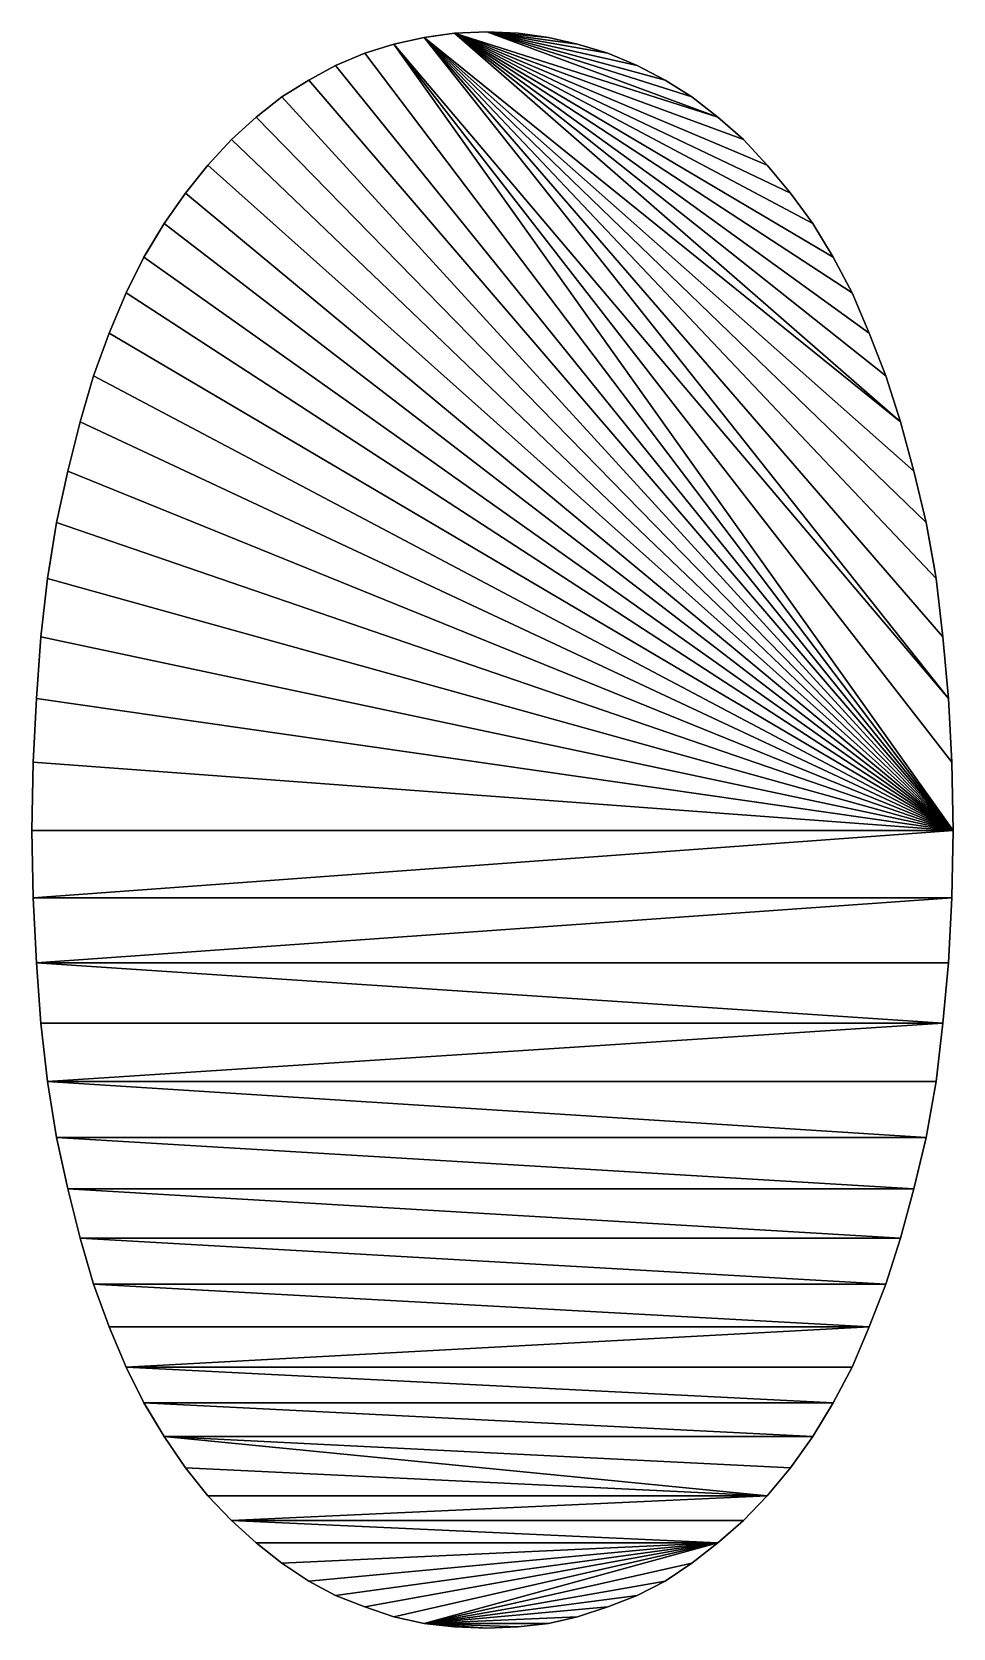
# Model space of a CAD drawing. Extents: x -29.1 to 29.1, y -25 to 25.
# Drawn here: x -5.99 to -5.168, y 9.294 to 10.719 of the extents above; entities that cross this region are included whole.
import ezdxf

# ---------------------------------------------------------------- set-up
doc = ezdxf.new("R2010")
doc.units = 0
doc.header["$MEASUREMENT"] = 0
doc.layers.add('ConstrLine', color=7, linetype='Continuous')
doc.layers.add('ObjLayer', color=2, linetype='Continuous')

msp = doc.modelspace()

# ---------------------------------------------------------------- linework, layer by layer
at = {"layer": 'ConstrLine'}
for points in [[(-5.613, 10.718, 5), (-5.64, 10.714, 5), (-5.215, 10.371, 5)], [(-5.64, 10.714, 5), (-5.613, 10.718, 5), (-5.632, 10.7152, 4)], [(-5.613, 10.718, 4), (-5.632, 10.7152, 4), (-5.613, 10.718, 5)], [(-5.613, 10.718, 5), (-5.378, 10.643, 5), (-5.584, 10.719, 5)], [(-5.584, 10.719, 5), (-5.584, 10.719, 4), (-5.613, 10.718, 5)], [(-5.613, 10.718, 4), (-5.613, 10.718, 5), (-5.584, 10.719, 4)], [(-5.258, 10.486, 5), (-5.275, 10.518, 5), (-5.613, 10.718, 5)], [(-5.313, 10.575, 5), (-5.613, 10.718, 5), (-5.293, 10.548, 5)], [(-5.334, 10.6, 5), (-5.613, 10.718, 5), (-5.313, 10.575, 5)], [(-5.275, 10.518, 5), (-5.293, 10.548, 5), (-5.613, 10.718, 5)], [(-5.355, 10.623, 5), (-5.613, 10.718, 5), (-5.334, 10.6, 5)], [(-5.378, 10.643, 5), (-5.613, 10.718, 5), (-5.355, 10.623, 5)], [(-5.215, 10.371, 5), (-5.228, 10.412, 5), (-5.613, 10.718, 5)], [(-5.243, 10.45, 5), (-5.613, 10.718, 5), (-5.228, 10.412, 5)], [(-5.258, 10.486, 5), (-5.613, 10.718, 5), (-5.243, 10.45, 5)], [(-5.401, 10.661, 5), (-5.584, 10.719, 5), (-5.378, 10.643, 5)], [(-5.584, 10.719, 5), (-5.401, 10.661, 5), (-5.425, 10.676, 5)], [(-5.584, 10.719, 5), (-5.425, 10.676, 5), (-5.45, 10.689, 5)], [(-5.584, 10.719, 5), (-5.45, 10.689, 5), (-5.476, 10.7, 5)], [(-5.584, 10.719, 5), (-5.476, 10.7, 5), (-5.503, 10.708, 5)], [(-5.584, 10.719, 5), (-5.503, 10.708, 5), (-5.529, 10.714, 5)], [(-5.584, 10.719, 5), (-5.529, 10.714, 5), (-5.556, 10.718, 5)], [(-5.556, 10.718, 5), (-5.556, 10.718, 4), (-5.584, 10.719, 5)], [(-5.584, 10.719, 4), (-5.584, 10.719, 5), (-5.556, 10.718, 4)], [(-5.529, 10.714, 5), (-5.529, 10.714, 4), (-5.556, 10.718, 5)], [(-5.556, 10.718, 4), (-5.556, 10.718, 5), (-5.529, 10.714, 4)], [(-5.667, 10.708, 5), (-5.693, 10.7, 5), (-5.168, 10.006, 5)], [(-5.667, 10.708, 4), (-5.693, 10.7, 4), (-5.667, 10.708, 5)], [(-5.693, 10.7, 5), (-5.667, 10.708, 5), (-5.693, 10.7, 4)], [(-5.64, 10.714, 5), (-5.667, 10.708, 5), (-5.172, 10.124, 5)], [(-5.667, 10.708, 4), (-5.667, 10.708, 5), (-5.64, 10.714, 5)], [(-5.667, 10.708, 4), (-5.64, 10.714, 5), (-5.64, 10.714, 4)], [(-5.168, 10.006, 5), (-5.169, 10.067, 5), (-5.667, 10.708, 5)], [(-5.169, 10.067, 5), (-5.172, 10.124, 5), (-5.667, 10.708, 5)], [(-5.632, 10.7152, 4), (-5.64, 10.714, 4), (-5.64, 10.714, 5)], [(-5.203, 10.327, 5), (-5.215, 10.371, 5), (-5.64, 10.714, 5)], [(-5.172, 10.124, 5), (-5.177, 10.179, 5), (-5.64, 10.714, 5)], [(-5.177, 10.179, 5), (-5.183, 10.231, 5), (-5.64, 10.714, 5)], [(-5.183, 10.231, 5), (-5.192, 10.281, 5), (-5.64, 10.714, 5)], [(-5.192, 10.281, 5), (-5.203, 10.327, 5), (-5.64, 10.714, 5)], [(-5.529, 10.714, 4), (-5.529, 10.714, 5), (-5.503, 10.708, 5)], [(-5.529, 10.714, 4), (-5.503, 10.708, 5), (-5.503, 10.708, 4)], [(-5.503, 10.708, 4), (-5.503, 10.708, 5), (-5.476, 10.7, 5)], [(-5.476, 10.7, 4), (-5.503, 10.708, 4), (-5.476, 10.7, 5)], [(-5.743, 10.676, 5), (-5.168, 10.006, 5), (-5.719, 10.689, 5)], [(-5.719, 10.689, 4), (-5.743, 10.676, 5), (-5.719, 10.689, 5)], [(-5.743, 10.676, 4), (-5.743, 10.676, 5), (-5.719, 10.689, 4)], [(-5.719, 10.689, 5), (-5.168, 10.006, 5), (-5.693, 10.7, 5)], [(-5.693, 10.7, 5), (-5.693, 10.7, 4), (-5.719, 10.689, 5)], [(-5.719, 10.689, 4), (-5.719, 10.689, 5), (-5.693, 10.7, 4)], [(-5.476, 10.7, 5), (-5.45, 10.689, 5), (-5.45, 10.689, 4)], [(-5.476, 10.7, 5), (-5.45, 10.689, 4), (-5.476, 10.7, 4)], [(-5.425, 10.676, 5), (-5.425, 10.676, 4), (-5.45, 10.689, 5)], [(-5.45, 10.689, 4), (-5.45, 10.689, 5), (-5.425, 10.676, 4)], [(-5.767, 10.661, 5), (-5.168, 10.006, 5), (-5.743, 10.676, 5)], [(-5.767, 10.661, 4), (-5.767, 10.661, 5), (-5.743, 10.676, 5)], [(-5.767, 10.661, 4), (-5.743, 10.676, 5), (-5.743, 10.676, 4)], [(-5.425, 10.676, 4), (-5.425, 10.676, 5), (-5.401, 10.661, 5)], [(-5.425, 10.676, 4), (-5.401, 10.661, 5), (-5.401, 10.661, 4)], [(-5.79, 10.643, 5), (-5.168, 10.006, 5), (-5.767, 10.661, 5)], [(-5.767, 10.661, 5), (-5.767, 10.661, 4), (-5.79, 10.643, 5)], [(-5.79, 10.643, 4), (-5.79, 10.643, 5), (-5.767, 10.661, 4)], [(-5.401, 10.661, 4), (-5.401, 10.661, 5), (-5.378, 10.643, 5)], [(-5.378, 10.643, 4), (-5.401, 10.661, 4), (-5.378, 10.643, 5)], [(-5.812, 10.623, 5), (-5.168, 10.006, 5), (-5.79, 10.643, 5)], [(-5.812, 10.623, 4), (-5.812, 10.623, 5), (-5.79, 10.643, 5)], [(-5.812, 10.623, 4), (-5.79, 10.643, 5), (-5.79, 10.643, 4)], [(-5.355, 10.623, 5), (-5.376, 10.6413, 4), (-5.378, 10.643, 5)], [(-5.378, 10.643, 4), (-5.378, 10.643, 5), (-5.376, 10.6413, 4)], [(-5.355, 10.623, 4), (-5.376, 10.6413, 4), (-5.355, 10.623, 5)], [(-5.833, 10.6, 5), (-5.168, 10.006, 5), (-5.812, 10.623, 5)], [(-5.833, 10.6, 4), (-5.833, 10.6, 5), (-5.812, 10.623, 5)], [(-5.812, 10.623, 4), (-5.833, 10.6, 4), (-5.812, 10.623, 5)], [(-5.334, 10.6, 5), (-5.334, 10.6, 4), (-5.355, 10.623, 5)], [(-5.355, 10.623, 4), (-5.355, 10.623, 5), (-5.334, 10.6, 4)], [(-5.853, 10.575, 5), (-5.168, 10.006, 5), (-5.833, 10.6, 5)], [(-5.833, 10.6, 4), (-5.853, 10.575, 5), (-5.833, 10.6, 5)], [(-5.853, 10.575, 5), (-5.833, 10.6, 4), (-5.853, 10.575, 4)], [(-5.313, 10.575, 5), (-5.313, 10.575, 4), (-5.334, 10.6, 5)], [(-5.334, 10.6, 4), (-5.334, 10.6, 5), (-5.313, 10.575, 4)], [(-5.872, 10.548, 5), (-5.168, 10.006, 5), (-5.853, 10.575, 5)], [(-5.853, 10.575, 4), (-5.872, 10.548, 4), (-5.872, 10.548, 5)], [(-5.853, 10.575, 4), (-5.872, 10.548, 5), (-5.853, 10.575, 5)], [(-5.293, 10.548, 5), (-5.293, 10.548, 4), (-5.313, 10.575, 5)], [(-5.313, 10.575, 4), (-5.313, 10.575, 5), (-5.293, 10.548, 4)], [(-5.89, 10.518, 5), (-5.168, 10.006, 5), (-5.872, 10.548, 5)], [(-5.872, 10.548, 5), (-5.888, 10.5213, 4), (-5.89, 10.518, 5)], [(-5.872, 10.548, 4), (-5.888, 10.5213, 4), (-5.872, 10.548, 5)], [(-5.293, 10.548, 5), (-5.275, 10.518, 5), (-5.275, 10.518, 4)], [(-5.293, 10.548, 4), (-5.293, 10.548, 5), (-5.275, 10.518, 4)], [(-5.906, 10.486, 5), (-5.168, 10.006, 5), (-5.89, 10.518, 5)], [(-5.906, 10.486, 5), (-5.89, 10.518, 5), (-5.906, 10.486, 4)], [(-5.89, 10.518, 4), (-5.906, 10.486, 4), (-5.89, 10.518, 5)], [(-5.89, 10.518, 4), (-5.89, 10.518, 5), (-5.888, 10.5213, 4)], [(-5.275, 10.518, 4), (-5.275, 10.518, 5), (-5.258, 10.486, 5)], [(-5.258, 10.486, 5), (-5.258, 10.486, 4), (-5.275, 10.518, 4)], [(-5.921, 10.45, 5), (-5.168, 10.006, 5), (-5.906, 10.486, 5)], [(-5.906, 10.486, 5), (-5.906, 10.486, 4), (-5.921, 10.45, 5)], [(-5.921, 10.45, 4), (-5.921, 10.45, 5), (-5.906, 10.486, 4)], [(-5.243, 10.45, 4), (-5.258, 10.486, 4), (-5.243, 10.45, 5)], [(-5.258, 10.486, 5), (-5.243, 10.45, 5), (-5.258, 10.486, 4)], [(-5.935, 10.412, 5), (-5.168, 10.006, 5), (-5.921, 10.45, 5)], [(-5.921, 10.45, 4), (-5.935, 10.412, 5), (-5.921, 10.45, 5)], [(-5.921, 10.45, 4), (-5.935, 10.412, 4), (-5.935, 10.412, 5)], [(-5.228, 10.412, 5), (-5.228, 10.412, 4), (-5.243, 10.45, 5)], [(-5.243, 10.45, 4), (-5.243, 10.45, 5), (-5.228, 10.412, 4)], [(-5.947, 10.371, 5), (-5.168, 10.006, 5), (-5.935, 10.412, 5)], [(-5.935, 10.412, 4), (-5.947, 10.371, 5), (-5.935, 10.412, 5)], [(-5.947, 10.371, 5), (-5.935, 10.412, 4), (-5.947, 10.371, 4)], [(-5.215, 10.371, 5), (-5.215, 10.371, 4), (-5.228, 10.412, 5)], [(-5.228, 10.412, 5), (-5.215, 10.371, 4), (-5.228, 10.412, 4)], [(-5.958, 10.327, 5), (-5.168, 10.006, 5), (-5.947, 10.371, 5)], [(-5.958, 10.327, 5), (-5.947, 10.371, 5), (-5.958, 10.327, 4)], [(-5.947, 10.371, 4), (-5.958, 10.327, 4), (-5.947, 10.371, 5)], [(-5.203, 10.327, 5), (-5.203, 10.327, 4), (-5.215, 10.371, 5)], [(-5.215, 10.371, 4), (-5.215, 10.371, 5), (-5.203, 10.327, 4)], [(-5.968, 10.281, 5), (-5.168, 10.006, 5), (-5.958, 10.327, 5)], [(-5.958, 10.327, 4), (-5.968, 10.281, 5), (-5.958, 10.327, 5)], [(-5.968, 10.281, 5), (-5.958, 10.327, 4), (-5.968, 10.281, 4)], [(-5.203, 10.327, 4), (-5.203, 10.327, 5), (-5.192, 10.281, 5)], [(-5.192, 10.281, 5), (-5.192, 10.281, 4), (-5.203, 10.327, 4)], [(-5.976, 10.231, 5), (-5.168, 10.006, 5), (-5.968, 10.281, 5)], [(-5.968, 10.281, 5), (-5.9746, 10.24, 4), (-5.976, 10.231, 5)], [(-5.968, 10.281, 4), (-5.9746, 10.24, 4), (-5.968, 10.281, 5)], [(-5.1846, 10.24, 4), (-5.192, 10.281, 4), (-5.192, 10.281, 5)], [(-5.183, 10.231, 5), (-5.1846, 10.24, 4), (-5.192, 10.281, 5)], [(-5.976, 10.231, 4), (-5.976, 10.231, 5), (-5.9746, 10.24, 4)], [(-5.183, 10.231, 4), (-5.1846, 10.24, 4), (-5.183, 10.231, 5)], [(-5.982, 10.179, 5), (-5.168, 10.006, 5), (-5.976, 10.231, 5)], [(-5.976, 10.231, 4), (-5.982, 10.179, 4), (-5.982, 10.179, 5)], [(-5.976, 10.231, 4), (-5.982, 10.179, 5), (-5.976, 10.231, 5)], [(-5.183, 10.231, 4), (-5.183, 10.231, 5), (-5.177, 10.179, 5)], [(-5.183, 10.231, 4), (-5.177, 10.179, 5), (-5.177, 10.179, 4)], [(-5.986, 10.124, 5), (-5.168, 10.006, 5), (-5.982, 10.179, 5)], [(-5.982, 10.179, 4), (-5.986, 10.124, 4), (-5.986, 10.124, 5)], [(-5.982, 10.179, 4), (-5.986, 10.124, 5), (-5.982, 10.179, 5)], [(-5.177, 10.179, 4), (-5.177, 10.179, 5), (-5.172, 10.124, 5)], [(-5.177, 10.179, 4), (-5.172, 10.124, 5), (-5.172, 10.124, 4)], [(-5.989, 10.067, 5), (-5.168, 10.006, 5), (-5.986, 10.124, 5)], [(-5.986, 10.124, 4), (-5.989, 10.067, 4), (-5.989, 10.067, 5)], [(-5.986, 10.124, 4), (-5.989, 10.067, 5), (-5.986, 10.124, 5)], [(-5.172, 10.124, 4), (-5.172, 10.124, 5), (-5.169, 10.067, 5)], [(-5.172, 10.124, 4), (-5.169, 10.067, 5), (-5.169, 10.067, 4)], [(-5.99, 10.006, 5), (-5.168, 10.006, 5), (-5.989, 10.067, 5)], [(-5.989, 10.067, 4), (-5.99, 10.006, 4), (-5.99, 10.006, 5)], [(-5.989, 10.067, 4), (-5.99, 10.006, 5), (-5.989, 10.067, 5)], [(-5.169, 10.067, 4), (-5.169, 10.067, 5), (-5.168, 10.006, 5)], [(-5.169, 10.067, 4), (-5.168, 10.006, 5), (-5.168, 10.006, 4)], [(-5.989, 9.946, 5), (-5.168, 10.006, 5), (-5.99, 10.006, 5)], [(-5.99, 10.006, 4), (-5.989, 9.946, 4), (-5.989, 9.946, 5)], [(-5.99, 10.006, 4), (-5.989, 9.946, 5), (-5.99, 10.006, 5)], [(-5.168, 10.006, 5), (-5.989, 9.946, 5), (-5.169, 9.946, 5)], [(-5.168, 10.006, 4), (-5.168, 10.006, 5), (-5.169, 9.946, 5)], [(-5.168, 10.006, 4), (-5.169, 9.946, 5), (-5.169, 9.946, 4)], [(-5.986, 9.888, 5), (-5.169, 9.946, 5), (-5.989, 9.946, 5)], [(-5.989, 9.946, 5), (-5.989, 9.946, 4), (-5.986, 9.888, 4)], [(-5.989, 9.946, 5), (-5.986, 9.888, 4), (-5.986, 9.888, 5)], [(-5.169, 9.946, 5), (-5.986, 9.888, 5), (-5.172, 9.888, 5)], [(-5.169, 9.946, 4), (-5.169, 9.946, 5), (-5.172, 9.888, 5)], [(-5.169, 9.946, 4), (-5.172, 9.888, 5), (-5.172, 9.888, 4)], [(-5.982, 9.834, 5), (-5.177, 9.834, 5), (-5.986, 9.888, 5)], [(-5.172, 9.888, 5), (-5.986, 9.888, 5), (-5.177, 9.834, 5)], [(-5.986, 9.888, 4), (-5.982, 9.834, 4), (-5.982, 9.834, 5)], [(-5.986, 9.888, 4), (-5.982, 9.834, 5), (-5.986, 9.888, 5)], [(-5.172, 9.888, 4), (-5.172, 9.888, 5), (-5.177, 9.834, 5)], [(-5.172, 9.888, 4), (-5.177, 9.834, 5), (-5.177, 9.834, 4)], [(-5.976, 9.782, 5), (-5.177, 9.834, 5), (-5.982, 9.834, 5)], [(-5.982, 9.834, 4), (-5.976, 9.782, 4), (-5.976, 9.782, 5)], [(-5.982, 9.834, 4), (-5.976, 9.782, 5), (-5.982, 9.834, 5)], [(-5.177, 9.834, 5), (-5.976, 9.782, 5), (-5.183, 9.782, 5)], [(-5.177, 9.834, 4), (-5.177, 9.834, 5), (-5.183, 9.782, 5)], [(-5.177, 9.834, 4), (-5.183, 9.782, 5), (-5.183, 9.782, 4)], [(-5.968, 9.732, 5), (-5.192, 9.732, 5), (-5.976, 9.782, 5)], [(-5.183, 9.782, 5), (-5.976, 9.782, 5), (-5.192, 9.732, 5)], [(-5.976, 9.782, 4), (-5.968, 9.732, 4), (-5.968, 9.732, 5)], [(-5.976, 9.782, 4), (-5.968, 9.732, 5), (-5.976, 9.782, 5)], [(-5.183, 9.782, 4), (-5.183, 9.782, 5), (-5.192, 9.732, 5)], [(-5.183, 9.782, 4), (-5.192, 9.732, 5), (-5.192, 9.732, 4)], [(-5.958, 9.686, 5), (-5.203, 9.686, 5), (-5.968, 9.732, 5)], [(-5.192, 9.732, 5), (-5.968, 9.732, 5), (-5.203, 9.686, 5)], [(-5.958, 9.686, 5), (-5.968, 9.732, 5), (-5.9671, 9.728, 4)], [(-5.968, 9.732, 4), (-5.9671, 9.728, 4), (-5.968, 9.732, 5)], [(-5.9671, 9.728, 4), (-5.958, 9.686, 4), (-5.958, 9.686, 5)], [(-5.203, 9.686, 5), (-5.193, 9.728, 4), (-5.192, 9.732, 5)], [(-5.203, 9.686, 4), (-5.193, 9.728, 4), (-5.203, 9.686, 5)], [(-5.192, 9.732, 4), (-5.192, 9.732, 5), (-5.193, 9.728, 4)], [(-5.947, 9.642, 5), (-5.215, 9.642, 5), (-5.958, 9.686, 5)], [(-5.203, 9.686, 5), (-5.958, 9.686, 5), (-5.215, 9.642, 5)], [(-5.947, 9.642, 5), (-5.958, 9.686, 5), (-5.947, 9.642, 4)], [(-5.958, 9.686, 4), (-5.947, 9.642, 4), (-5.958, 9.686, 5)], [(-5.215, 9.642, 4), (-5.203, 9.686, 4), (-5.203, 9.686, 5)], [(-5.215, 9.642, 4), (-5.203, 9.686, 5), (-5.215, 9.642, 5)], [(-5.935, 9.601, 5), (-5.228, 9.601, 5), (-5.947, 9.642, 5)], [(-5.215, 9.642, 5), (-5.947, 9.642, 5), (-5.228, 9.601, 5)], [(-5.947, 9.642, 4), (-5.935, 9.601, 5), (-5.947, 9.642, 5)], [(-5.935, 9.601, 5), (-5.947, 9.642, 4), (-5.935, 9.601, 4)], [(-5.228, 9.601, 4), (-5.215, 9.642, 5), (-5.228, 9.601, 5)], [(-5.215, 9.642, 5), (-5.228, 9.601, 4), (-5.215, 9.642, 4)], [(-5.921, 9.563, 5), (-5.243, 9.563, 5), (-5.935, 9.601, 5)], [(-5.228, 9.601, 5), (-5.935, 9.601, 5), (-5.243, 9.563, 5)], [(-5.921, 9.563, 5), (-5.935, 9.601, 5), (-5.921, 9.563, 4)], [(-5.935, 9.601, 4), (-5.921, 9.563, 4), (-5.935, 9.601, 5)], [(-5.228, 9.601, 4), (-5.228, 9.601, 5), (-5.243, 9.563, 5)], [(-5.243, 9.563, 4), (-5.228, 9.601, 4), (-5.243, 9.563, 5)], [(-5.906, 9.527, 5), (-5.243, 9.563, 5), (-5.921, 9.563, 5)], [(-5.921, 9.563, 5), (-5.906, 9.527, 4), (-5.906, 9.527, 5)], [(-5.921, 9.563, 4), (-5.906, 9.527, 4), (-5.921, 9.563, 5)], [(-5.243, 9.563, 5), (-5.906, 9.527, 5), (-5.258, 9.527, 5)], [(-5.243, 9.563, 5), (-5.258, 9.527, 5), (-5.258, 9.527, 4)], [(-5.243, 9.563, 5), (-5.258, 9.527, 4), (-5.243, 9.563, 4)], [(-5.89, 9.495, 5), (-5.275, 9.495, 5), (-5.906, 9.527, 5)], [(-5.258, 9.527, 5), (-5.906, 9.527, 5), (-5.275, 9.495, 5)], [(-5.906, 9.527, 4), (-5.89, 9.495, 5), (-5.906, 9.527, 5)], [(-5.906, 9.527, 4), (-5.89, 9.495, 4), (-5.89, 9.495, 5)], [(-5.275, 9.495, 5), (-5.275, 9.495, 4), (-5.258, 9.527, 5)], [(-5.258, 9.527, 4), (-5.258, 9.527, 5), (-5.275, 9.495, 4)], [(-5.872, 9.465, 5), (-5.293, 9.465, 5), (-5.89, 9.495, 5)], [(-5.275, 9.495, 5), (-5.89, 9.495, 5), (-5.293, 9.465, 5)], [(-5.89, 9.495, 4), (-5.888, 9.4917, 4), (-5.89, 9.495, 5)], [(-5.89, 9.495, 5), (-5.888, 9.4917, 4), (-5.872, 9.465, 5)], [(-5.872, 9.465, 4), (-5.872, 9.465, 5), (-5.888, 9.4917, 4)], [(-5.275, 9.495, 4), (-5.275, 9.495, 5), (-5.293, 9.465, 5)], [(-5.275, 9.495, 4), (-5.293, 9.465, 5), (-5.293, 9.465, 4)], [(-5.853, 9.437, 5), (-5.334, 9.412, 5), (-5.872, 9.465, 5)], [(-5.313, 9.437, 5), (-5.872, 9.465, 5), (-5.334, 9.412, 5)], [(-5.293, 9.465, 5), (-5.872, 9.465, 5), (-5.313, 9.437, 5)], [(-5.872, 9.465, 4), (-5.853, 9.437, 4), (-5.872, 9.465, 5)], [(-5.853, 9.437, 5), (-5.872, 9.465, 5), (-5.853, 9.437, 4)], [(-5.313, 9.437, 4), (-5.293, 9.465, 5), (-5.313, 9.437, 5)], [(-5.293, 9.465, 4), (-5.293, 9.465, 5), (-5.313, 9.437, 4)], [(-5.833, 9.412, 5), (-5.334, 9.412, 5), (-5.853, 9.437, 5)], [(-5.853, 9.437, 5), (-5.833, 9.412, 4), (-5.833, 9.412, 5)], [(-5.853, 9.437, 4), (-5.833, 9.412, 4), (-5.853, 9.437, 5)], [(-5.313, 9.437, 4), (-5.313, 9.437, 5), (-5.334, 9.412, 5)], [(-5.334, 9.412, 4), (-5.313, 9.437, 4), (-5.334, 9.412, 5)], [(-5.812, 9.39, 5), (-5.334, 9.412, 5), (-5.833, 9.412, 5)], [(-5.812, 9.39, 5), (-5.833, 9.412, 5), (-5.812, 9.39, 4)], [(-5.833, 9.412, 4), (-5.812, 9.39, 4), (-5.833, 9.412, 5)], [(-5.334, 9.412, 5), (-5.812, 9.39, 5), (-5.355, 9.39, 5)], [(-5.334, 9.412, 5), (-5.355, 9.39, 5), (-5.334, 9.412, 4)], [(-5.355, 9.39, 4), (-5.334, 9.412, 4), (-5.355, 9.39, 5)], [(-5.79, 9.37, 5), (-5.378, 9.37, 5), (-5.812, 9.39, 5)], [(-5.355, 9.39, 5), (-5.812, 9.39, 5), (-5.378, 9.37, 5)], [(-5.812, 9.39, 4), (-5.79, 9.37, 5), (-5.812, 9.39, 5)], [(-5.812, 9.39, 4), (-5.79, 9.37, 4), (-5.79, 9.37, 5)], [(-5.378, 9.37, 5), (-5.376, 9.3717, 4), (-5.355, 9.39, 5)], [(-5.355, 9.39, 4), (-5.355, 9.39, 5), (-5.376, 9.3717, 4)], [(-5.767, 9.352, 5), (-5.378, 9.37, 5), (-5.79, 9.37, 5)], [(-5.767, 9.352, 5), (-5.79, 9.37, 5), (-5.767, 9.352, 4)], [(-5.79, 9.37, 4), (-5.767, 9.352, 4), (-5.79, 9.37, 5)], [(-5.743, 9.336, 5), (-5.378, 9.37, 5), (-5.767, 9.352, 5)], [(-5.719, 9.323, 5), (-5.378, 9.37, 5), (-5.743, 9.336, 5)], [(-5.693, 9.313, 5), (-5.378, 9.37, 5), (-5.719, 9.323, 5)], [(-5.667, 9.304, 5), (-5.378, 9.37, 5), (-5.693, 9.313, 5)], [(-5.64, 9.298, 5), (-5.378, 9.37, 5), (-5.667, 9.304, 5)], [(-5.378, 9.37, 5), (-5.64, 9.298, 5), (-5.401, 9.352, 5)], [(-5.401, 9.352, 4), (-5.378, 9.37, 5), (-5.401, 9.352, 5)], [(-5.401, 9.352, 4), (-5.378, 9.37, 4), (-5.378, 9.37, 5)], [(-5.378, 9.37, 4), (-5.376, 9.3717, 4), (-5.378, 9.37, 5)], [(-5.767, 9.352, 5), (-5.743, 9.336, 4), (-5.743, 9.336, 5)], [(-5.767, 9.352, 4), (-5.743, 9.336, 4), (-5.767, 9.352, 5)], [(-5.64, 9.298, 5), (-5.425, 9.336, 5), (-5.401, 9.352, 5)], [(-5.425, 9.336, 4), (-5.401, 9.352, 4), (-5.425, 9.336, 5)], [(-5.401, 9.352, 5), (-5.425, 9.336, 5), (-5.401, 9.352, 4)], [(-5.743, 9.336, 4), (-5.719, 9.323, 5), (-5.743, 9.336, 5)], [(-5.719, 9.323, 5), (-5.743, 9.336, 4), (-5.719, 9.323, 4)], [(-5.64, 9.298, 5), (-5.45, 9.323, 5), (-5.425, 9.336, 5)], [(-5.45, 9.323, 4), (-5.425, 9.336, 5), (-5.45, 9.323, 5)], [(-5.45, 9.323, 4), (-5.425, 9.336, 4), (-5.425, 9.336, 5)], [(-5.693, 9.313, 5), (-5.719, 9.323, 5), (-5.693, 9.313, 4)], [(-5.719, 9.323, 4), (-5.693, 9.313, 4), (-5.719, 9.323, 5)], [(-5.64, 9.298, 5), (-5.476, 9.313, 5), (-5.45, 9.323, 5)], [(-5.45, 9.323, 4), (-5.45, 9.323, 5), (-5.476, 9.313, 5)], [(-5.476, 9.313, 4), (-5.45, 9.323, 4), (-5.476, 9.313, 5)], [(-5.693, 9.313, 5), (-5.667, 9.304, 4), (-5.667, 9.304, 5)], [(-5.693, 9.313, 4), (-5.667, 9.304, 4), (-5.693, 9.313, 5)], [(-5.64, 9.298, 5), (-5.503, 9.304, 5), (-5.476, 9.313, 5)], [(-5.503, 9.304, 4), (-5.476, 9.313, 5), (-5.503, 9.304, 5)], [(-5.503, 9.304, 4), (-5.476, 9.313, 4), (-5.476, 9.313, 5)], [(-5.667, 9.304, 4), (-5.64, 9.298, 5), (-5.667, 9.304, 5)], [(-5.64, 9.298, 5), (-5.667, 9.304, 4), (-5.64, 9.298, 4)], [(-5.64, 9.298, 5), (-5.529, 9.298, 5), (-5.503, 9.304, 5)], [(-5.64, 9.298, 5), (-5.613, 9.295, 5), (-5.584, 9.294, 5)], [(-5.64, 9.298, 5), (-5.584, 9.294, 5), (-5.556, 9.295, 5)], [(-5.64, 9.298, 5), (-5.556, 9.295, 5), (-5.529, 9.298, 5)], [(-5.64, 9.298, 5), (-5.632, 9.2971, 4), (-5.613, 9.295, 5)], [(-5.64, 9.298, 4), (-5.632, 9.2971, 4), (-5.64, 9.298, 5)], [(-5.613, 9.295, 4), (-5.613, 9.295, 5), (-5.632, 9.2971, 4)], [(-5.613, 9.295, 4), (-5.584, 9.294, 5), (-5.613, 9.295, 5)], [(-5.584, 9.294, 5), (-5.613, 9.295, 4), (-5.584, 9.294, 4)], [(-5.556, 9.295, 5), (-5.584, 9.294, 5), (-5.556, 9.295, 4)], [(-5.584, 9.294, 4), (-5.556, 9.295, 4), (-5.584, 9.294, 5)], [(-5.529, 9.298, 5), (-5.556, 9.295, 5), (-5.529, 9.298, 4)], [(-5.556, 9.295, 5), (-5.556, 9.295, 4), (-5.529, 9.298, 4)], [(-5.529, 9.298, 4), (-5.503, 9.304, 5), (-5.529, 9.298, 5)], [(-5.503, 9.304, 5), (-5.529, 9.298, 4), (-5.503, 9.304, 4)]]:
    msp.add_3dface(points, dxfattribs=at)
at = {"layer": 'ObjLayer'}
for p, q in [((-5.64, 10.714, 5), (-5.613, 10.718, 5)), ((-5.613, 10.718, 5), (-5.584, 10.719, 5)), ((-5.584, 10.719, 5), (-5.556, 10.718, 5)), ((-5.556, 10.718, 5), (-5.529, 10.714, 5)), ((-5.693, 10.7, 5), (-5.667, 10.708, 5)), ((-5.667, 10.708, 5), (-5.64, 10.714, 5)), ((-5.529, 10.714, 5), (-5.503, 10.708, 5)), ((-5.503, 10.708, 5), (-5.476, 10.7, 5)), ((-5.743, 10.676, 5), (-5.719, 10.689, 5)), ((-5.719, 10.689, 5), (-5.693, 10.7, 5)), ((-5.476, 10.7, 5), (-5.45, 10.689, 5)), ((-5.45, 10.689, 5), (-5.425, 10.676, 5)), ((-5.767, 10.661, 5), (-5.743, 10.676, 5)), ((-5.425, 10.676, 5), (-5.401, 10.661, 5)), ((-5.79, 10.643, 5), (-5.767, 10.661, 5)), ((-5.401, 10.661, 5), (-5.378, 10.643, 5)), ((-5.812, 10.623, 5), (-5.79, 10.643, 5)), ((-5.378, 10.643, 5), (-5.355, 10.623, 5)), ((-5.833, 10.6, 5), (-5.812, 10.623, 5)), ((-5.355, 10.623, 5), (-5.334, 10.6, 5)), ((-5.853, 10.575, 5), (-5.833, 10.6, 5)), ((-5.334, 10.6, 5), (-5.313, 10.575, 5)), ((-5.872, 10.548, 5), (-5.853, 10.575, 5)), ((-5.313, 10.575, 5), (-5.293, 10.548, 5)), ((-5.89, 10.518, 5), (-5.872, 10.548, 5)), ((-5.293, 10.548, 5), (-5.275, 10.518, 5)), ((-5.906, 10.486, 5), (-5.89, 10.518, 5)), ((-5.275, 10.518, 5), (-5.258, 10.486, 5)), ((-5.921, 10.45, 5), (-5.906, 10.486, 5)), ((-5.258, 10.486, 5), (-5.243, 10.45, 5)), ((-5.935, 10.412, 5), (-5.921, 10.45, 5)), ((-5.243, 10.45, 5), (-5.228, 10.412, 5)), ((-5.947, 10.371, 5), (-5.935, 10.412, 5)), ((-5.228, 10.412, 5), (-5.215, 10.371, 5)), ((-5.958, 10.327, 5), (-5.947, 10.371, 5)), ((-5.215, 10.371, 5), (-5.203, 10.327, 5)), ((-5.968, 10.281, 5), (-5.958, 10.327, 5)), ((-5.203, 10.327, 5), (-5.192, 10.281, 5)), ((-5.976, 10.231, 5), (-5.968, 10.281, 5)), ((-5.192, 10.281, 5), (-5.183, 10.231, 5)), ((-5.982, 10.179, 5), (-5.976, 10.231, 5)), ((-5.183, 10.231, 5), (-5.177, 10.179, 5)), ((-5.986, 10.124, 5), (-5.982, 10.179, 5)), ((-5.177, 10.179, 5), (-5.172, 10.124, 5)), ((-5.989, 10.067, 5), (-5.986, 10.124, 5)), ((-5.172, 10.124, 5), (-5.169, 10.067, 5)), ((-5.99, 10.006, 5), (-5.989, 10.067, 5)), ((-5.169, 10.067, 5), (-5.168, 10.006, 5)), ((-5.989, 9.946, 5), (-5.99, 10.006, 5)), ((-5.168, 10.006, 5), (-5.169, 9.946, 5)), ((-5.986, 9.888, 5), (-5.989, 9.946, 5)), ((-5.169, 9.946, 5), (-5.172, 9.888, 5)), ((-5.982, 9.834, 5), (-5.986, 9.888, 5)), ((-5.172, 9.888, 5), (-5.177, 9.834, 5)), ((-5.976, 9.782, 5), (-5.982, 9.834, 5)), ((-5.177, 9.834, 5), (-5.183, 9.782, 5)), ((-5.968, 9.732, 5), (-5.976, 9.782, 5)), ((-5.183, 9.782, 5), (-5.192, 9.732, 5)), ((-5.958, 9.686, 5), (-5.968, 9.732, 5)), ((-5.192, 9.732, 5), (-5.203, 9.686, 5)), ((-5.947, 9.642, 5), (-5.958, 9.686, 5)), ((-5.203, 9.686, 5), (-5.215, 9.642, 5)), ((-5.935, 9.601, 5), (-5.947, 9.642, 5)), ((-5.215, 9.642, 5), (-5.228, 9.601, 5)), ((-5.921, 9.563, 5), (-5.935, 9.601, 5)), ((-5.228, 9.601, 5), (-5.243, 9.563, 5)), ((-5.906, 9.527, 5), (-5.921, 9.563, 5)), ((-5.243, 9.563, 5), (-5.258, 9.527, 5)), ((-5.89, 9.495, 5), (-5.906, 9.527, 5)), ((-5.258, 9.527, 5), (-5.275, 9.495, 5)), ((-5.872, 9.465, 5), (-5.89, 9.495, 5)), ((-5.275, 9.495, 5), (-5.293, 9.465, 5)), ((-5.853, 9.437, 5), (-5.872, 9.465, 5)), ((-5.293, 9.465, 5), (-5.313, 9.437, 5)), ((-5.833, 9.412, 5), (-5.853, 9.437, 5)), ((-5.313, 9.437, 5), (-5.334, 9.412, 5)), ((-5.812, 9.39, 5), (-5.833, 9.412, 5)), ((-5.334, 9.412, 5), (-5.355, 9.39, 5)), ((-5.79, 9.37, 5), (-5.812, 9.39, 5)), ((-5.355, 9.39, 5), (-5.378, 9.37, 5)), ((-5.767, 9.352, 5), (-5.79, 9.37, 5)), ((-5.378, 9.37, 5), (-5.401, 9.352, 5)), ((-5.743, 9.336, 5), (-5.767, 9.352, 5)), ((-5.401, 9.352, 5), (-5.425, 9.336, 5)), ((-5.719, 9.323, 5), (-5.743, 9.336, 5)), ((-5.425, 9.336, 5), (-5.45, 9.323, 5)), ((-5.693, 9.313, 5), (-5.719, 9.323, 5)), ((-5.45, 9.323, 5), (-5.476, 9.313, 5)), ((-5.667, 9.304, 5), (-5.693, 9.313, 5)), ((-5.476, 9.313, 5), (-5.503, 9.304, 5)), ((-5.64, 9.298, 5), (-5.667, 9.304, 5)), ((-5.613, 9.295, 5), (-5.64, 9.298, 5)), ((-5.584, 9.294, 5), (-5.613, 9.295, 5)), ((-5.556, 9.295, 5), (-5.584, 9.294, 5)), ((-5.529, 9.298, 5), (-5.556, 9.295, 5)), ((-5.503, 9.304, 5), (-5.529, 9.298, 5))]:
    msp.add_line(p, q, dxfattribs=at)

doc.saveas('drawing.dxf')
